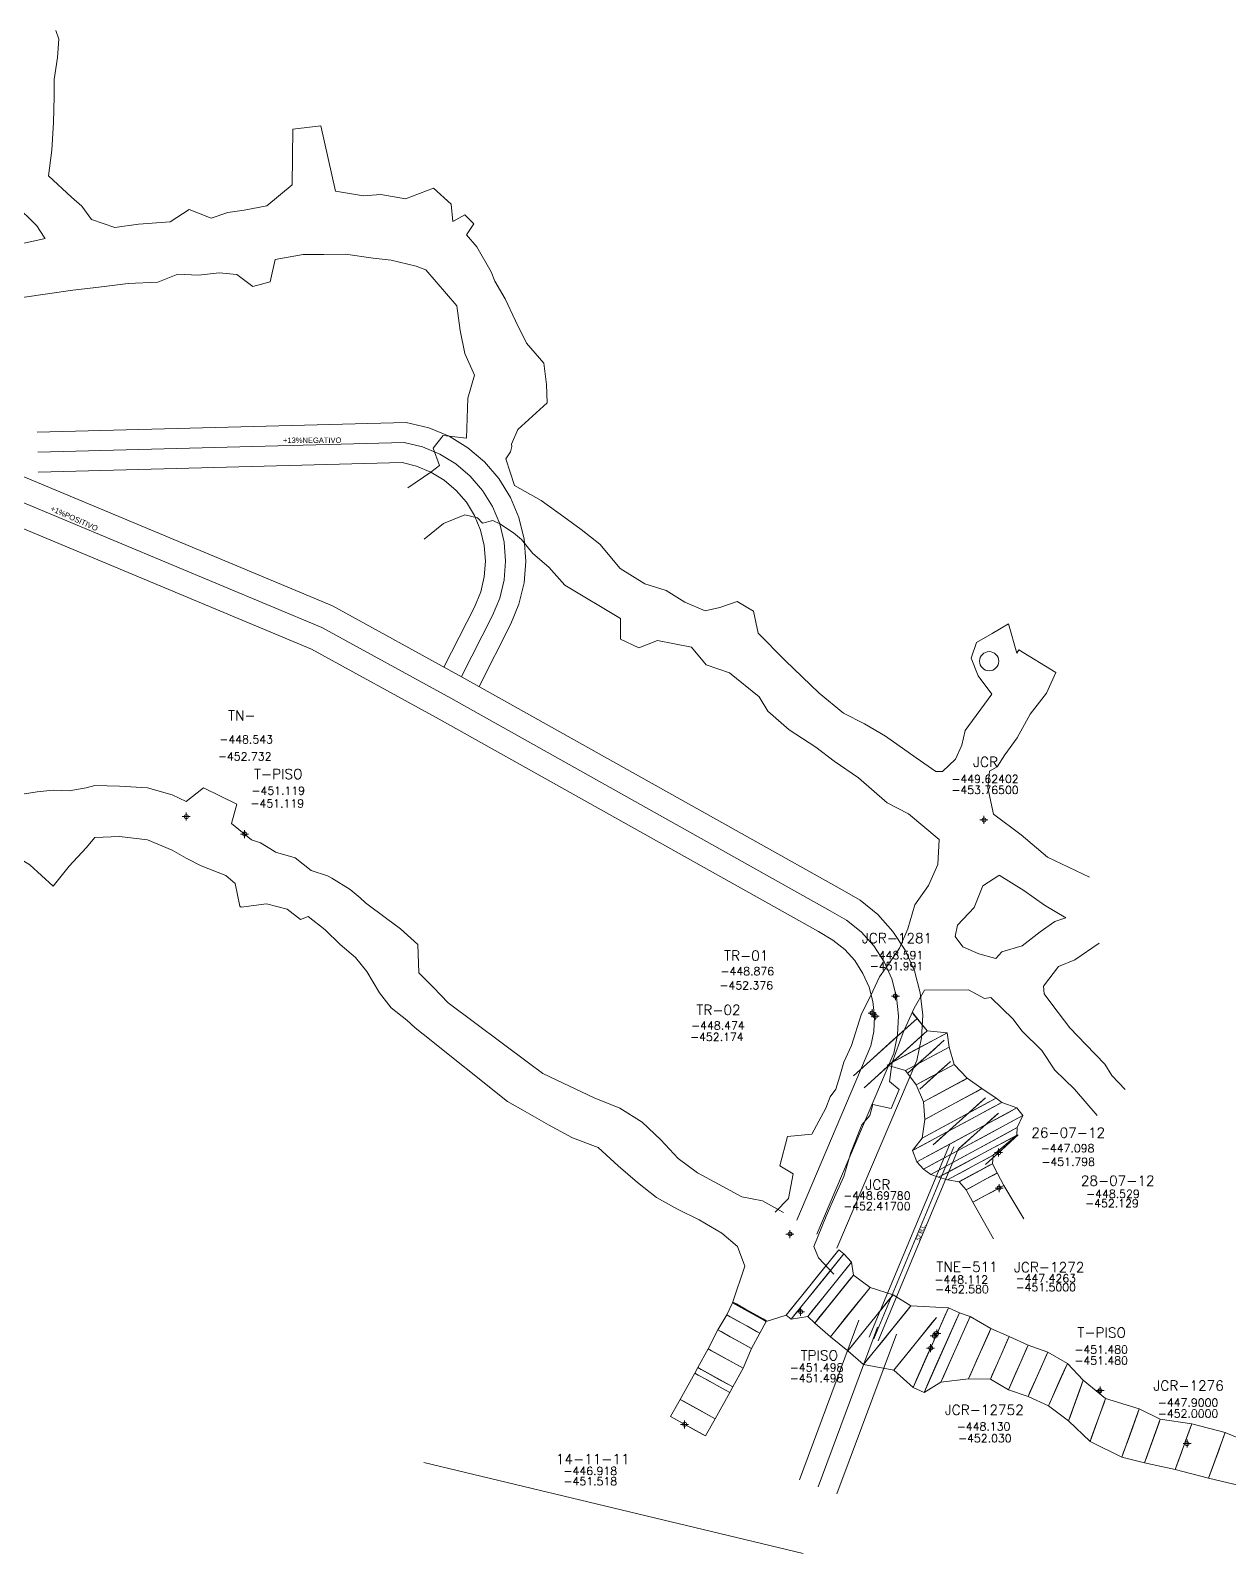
# Model space of a CAD drawing. Extents: x 10548 to 11256, y 0 to 10043.
# Drawn here: x 10817.3 to 10967.1, y 9715.4 to 9905.7 of the extents above; entities that cross this region are included whole.
import ezdxf
from ezdxf.enums import TextEntityAlignment as Align

# ---------------------------------------------------------------- set-up
doc = ezdxf.new("R2010")
doc.units = 0
doc.header["$MEASUREMENT"] = 0
doc.header["$PDMODE"] = 34
doc.header["$PDSIZE"] = 0.5
for name, color, linetype in [('F-510-7642-E-FIC', 154, 'Continuous'), ('F-510-7642-E-SCR', 154, 'Continuous'), ('F-510-7642-E-SEC', 154, 'Continuous'), ('F-510-7648-W-SCR', 92, 'Continuous'), ('F-510-7775-E-FIC', 104, 'Continuous'), ('F-510-7775-E-SCR', 102, 'Continuous'), ('proy2d', 80, 'Continuous')]:
    doc.layers.add(name, color=color, linetype=linetype)
doc.styles.add('ROMAND', font='romand', dxfattribs={"width": 0.7})
doc.styles.add('ROMANS', font='romans.shx', dxfattribs={"width": 1.65})

# ---------------------------------------------------------------- blocks, each defined once
blk = doc.blocks.new('F2')
at = {"lineweight": 0}
blk.add_point((0, 0), dxfattribs=at)
at = {"lineweight": 0, "style": 'ROMAND'}
for tag, height, p in [('NOMBRE', 1.25, (0.2, 6.62)), ('CIELO', 1, (0.14, 4.62)), ('PISO', 1, (0.14, 3.25))]:
    blk.add_attdef(tag, text='', height=height, dxfattribs=at).set_placement(p, align=Align.CENTER)
at = {"lineweight": 0, "style": 'ROMANS', "flags": 1}
for tag, p in [('LOCALIZACION', (-0.07, -4.93)), ('MINA', (-0.07, -3.26)), ('ESTRUCTURA', (-0.07, -6.62)), ('NIVEL', (-0.07, -8.29)), ('OBRA', (-0.07, -10.12)), ('FECHA', (-0.07, -11.79)), ('ATRAS', (-0.07, -13.48)), ('TOPOGRAFO', (2.67, -15.3))]:
    blk.add_attdef(tag, text='', height=1.25, dxfattribs=at).set_placement(p, align=Align.CENTER)

msp = doc.modelspace()

# ---------------------------------------------------------------- linework, layer by layer
at = {"color": 2, "linetype": 'Continuous', "lineweight": 0, "flags": 128}
for points, elevation in [([(10820.49, 9905.72), (10820.89, 9904.63), (10820.7, 9902.35), (10820.3, 9899.57), (10820.3, 9897.48), (10820.2, 9894.21), (10820.01, 9890.74), (10819.58, 9887.56), (10822.44, 9884.87), (10823.76, 9883.75), (10824.97, 9882.11), (10827.85, 9881.09), (10830.81, 9881.53)], -450.43), ([(10812.14, 9878.45), (10810.49, 9881.07), (10809.19, 9883.67), (10810.1, 9885), (10813.07, 9884.85), (10815.33, 9884.06), (10818.12, 9881.3), (10819.05, 9879.87), (10819.18, 9879.71), (10817.87, 9879.42), (10814.77, 9878.78), (10812.14, 9878.45)], -456.76), ([(10833.24, 9874.26), (10829.52, 9874.09), (10825.87, 9873.62), (10822.61, 9873.25), (10819.46, 9872.81), (10816.31, 9872.36), (10812.07, 9871.45), (10809.79, 9871.22), (10807.35, 9870.77), (10804.77, 9870.51), (10801.88, 9867.95), (10801.11, 9866.8), (10800.54, 9865.73), (10800.32, 9864.77), (10800.13, 9863.86), (10799.97, 9861.17), (10799.11, 9859.31)], -449.12)]:
    msp.add_lwpolyline(points, dxfattribs=dict(at, elevation=elevation))
at = {"color": 4, "linetype": 'Continuous', "lineweight": 0, "flags": 128}
for points, elevation in [([(10830.81, 9881.53), (10834.77, 9881.81), (10837.14, 9883.36), (10839.9, 9882.25), (10841.99, 9882.96), (10844.04, 9883.26), (10846.84, 9883.81), (10850.03, 9886.42), (10850.12, 9893.4), (10853.59, 9893.8), (10855.45, 9885.64), (10858.94, 9885.07), (10861.12, 9885.2), (10864.2, 9884.67), (10867.68, 9885.99), (10869.9, 9884.03), (10870.08, 9881.84), (10871.58, 9882.68), (10872.72, 9881.57), (10871.79, 9880.17), (10873.08, 9878.67), (10874.87, 9875.55), (10875.33, 9874.38), (10876.62, 9872.19), (10877.91, 9869.41), (10879.3, 9866.65), (10881.46, 9864.12), (10881.81, 9861.47), (10881.9, 9859.19), (10878.22, 9855.85), (10877.42, 9854.01), (10877.47, 9853.72), (10877.29, 9853.06), (10876.71, 9852.18), (10877.82, 9848.87), (10881.14, 9846.96), (10883.97, 9844.94), (10886.13, 9843.35), (10888.45, 9841.5), (10890.99, 9838.49), (10894.1, 9836.55), (10896.73, 9835.72), (10899.1, 9834.27), (10901.61, 9833.2), (10903.47, 9833.59), (10905.63, 9834.36), (10907.65, 9833.13), (10908.24, 9830.41), (10911.62, 9826.99), (10915.85, 9822.89), (10918.92, 9820.39), (10921.52, 9819.05), (10924.15, 9817.51), (10927.97, 9814.81), (10930.43, 9813.11), (10931.28, 9813.12), (10932.9, 9814.66), (10933.68, 9816.4), (10934.12, 9818.25), (10937.44, 9822.79), (10935.74, 9825.07), (10934.84, 9827.26), (10935.5, 9829.23), (10937.46, 9830.37), (10939.52, 9831.56), (10940.57, 9827.91), (10940.82, 9828.32), (10945.41, 9825.48), (10944.28, 9822.89), (10942.21, 9820.29), (10940.59, 9817.3), (10939.05, 9815.19), (10938.1, 9813.67), (10937.13, 9813.13), (10936.92, 9811.08), (10937.63, 9807.76), (10941.11, 9805.2), (10944.37, 9802.4), (10949.64, 9799.89)], -448.65), ([(10864.48, 9848.56), (10867.34, 9850.53), (10868.43, 9851.36), (10867.65, 9853.5), (10868.89, 9855.09), (10871.81, 9854.75), (10871.96, 9859.78), (10872.79, 9862.63), (10871.61, 9865.33), (10871.01, 9868.23), (10870.6, 9871.3), (10868.02, 9874.29), (10866.72, 9875.79), (10865.5, 9876.27), (10862.39, 9877), (10860.15, 9877.26), (10856.67, 9877.74), (10853.98, 9877.73), (10851.38, 9877.73), (10847.88, 9877.09), (10847.28, 9874.32), (10845.13, 9873.71), (10843.11, 9875.24), (10840.89, 9875.42), (10838.33, 9875.15), (10835.75, 9875.27), (10833.24, 9874.26), (10833.24, 9874.26)], -436.17), ([(10930.84, 9804.6), (10927.02, 9807.82), (10924.35, 9809.18), (10920.79, 9812.3), (10917.73, 9814.4), (10915.44, 9816.13), (10912.13, 9818.31), (10909.43, 9820.64), (10908.35, 9822.44), (10904.68, 9825.45), (10901.75, 9826.45), (10899.91, 9828.63), (10895.65, 9829.48), (10893.34, 9828.56), (10891.06, 9829.63), (10891.06, 9832.21), (10884.1, 9836.4), (10882.1, 9838.64), (10880.07, 9840.37), (10878.67, 9842.09), (10877.69, 9842.93), (10875.95, 9844.05), (10875.11, 9844.48), (10873.79, 9844.16), (10873.18, 9844.81), (10871.6, 9845.2), (10868.92, 9844.09), (10866.52, 9842.13)], -449.12)]:
    msp.add_lwpolyline(points, dxfattribs=dict(at, elevation=elevation))
at = {"color": 1, "linetype": 'Continuous', "lineweight": 0, "flags": 128}
for points, elevation in [([(10782.69, 9861.64), (10802.71, 9852.42), (10853.75, 9831.09), (10869.83, 9822.28), (10917.24, 9795.7), (10919.29, 9794.53), (10921.12, 9793.05), (10922.69, 9791.3), (10923.97, 9789.32), (10924.94, 9787.18), (10925.54, 9784.9), (10925.79, 9782.56), (10925.67, 9780.21), (10925.18, 9777.91), (10915.57, 9755.28)], -462.14), ([(10871.19, 9824.96), (10875.06, 9832.6), (10875.97, 9834.78), (10876.51, 9837.07), (10876.69, 9839.41), (10876.51, 9841.76), (10875.95, 9844.05), (10875.05, 9846.22), (10873.81, 9848.23), (10872.28, 9850.01), (10870.49, 9851.54), (10868.48, 9852.77), (10866.31, 9853.67), (10864.02, 9854.21), (10818.23, 9853.02)], -462.14), ([(10922.68, 9742.19), (10932.7, 9766.2)], -501.18), ([(10915.73, 9723.7), (10923.17, 9743.65)], -501.18)]:
    msp.add_lwpolyline(points, dxfattribs=dict(at, elevation=elevation))
at = {"color": 3, "linetype": 'Continuous', "lineweight": 0, "flags": 128}
for points in [[(10873.37, 9823.74), (10877.33, 9831.55), (10878.36, 9834), (10878.99, 9836.68), (10879.2, 9839.41), (10878.99, 9842.15), (10878.33, 9844.83), (10877.28, 9847.36), (10875.84, 9849.71), (10874.05, 9851.79), (10871.96, 9853.57), (10869.62, 9855), (10867.08, 9856.05), (10864.28, 9856.72), (10818.17, 9855.52)], [(10803.91, 9855.17), (10855.05, 9833.8), (10871.28, 9824.91), (10918.72, 9798.31), (10920.99, 9797.01), (10923.19, 9795.23), (10925.08, 9793.13), (10926.61, 9790.77), (10927.78, 9788.18), (10928.5, 9785.45), (10928.8, 9782.65), (10928.65, 9779.82), (10928.05, 9777), (10918.08, 9753.52)], [(10868.99, 9826.16), (10872.79, 9833.65), (10873.59, 9835.55), (10874.03, 9837.45), (10874.18, 9839.41), (10874.03, 9841.36), (10873.57, 9843.27), (10872.82, 9845.08), (10871.79, 9846.75), (10870.51, 9848.24), (10869.02, 9849.51), (10867.34, 9850.53), (10865.54, 9851.28), (10863.76, 9851.71), (10818.3, 9850.52)], [(10801.5, 9849.68), (10852.45, 9828.38), (10868.38, 9819.66), (10915.76, 9793.09), (10917.59, 9792.04), (10919.05, 9790.86), (10920.3, 9789.47), (10921.33, 9787.88), (10922.1, 9786.17), (10922.58, 9784.36), (10922.78, 9782.48), (10922.69, 9780.6), (10922.31, 9778.81), (10913.06, 9757.04)], [(10922.12, 9742.42), (10932.15, 9766.44)], [(10923.23, 9741.96), (10933.25, 9765.97)], [(10913.39, 9724.57), (10920.83, 9744.52)], [(10918.07, 9722.83), (10925.51, 9742.77)]]:
    msp.add_lwpolyline(points, dxfattribs=at)
at = {"color": 4, "linetype": 'Continuous', "lineweight": 0, "flags": 128}
msp.add_lwpolyline([(10866.48, 9726.74), (10913.88, 9715.37)], dxfattribs=at)
at = {"color": 4, "linetype": 'Continuous', "lineweight": 0}
msp.add_circle((10937.1, 9826.89), 1.2, dxfattribs=at)
at = {"layer": 'F-510-7642-E-SCR', "linetype": 'Continuous', "lineweight": 0, "flags": 128}
for points, elevation in [([(10938.95, 9761.38), (10941.45, 9757.18)], -448.53), ([(10938.95, 9761.38), (10941.45, 9757.18)], -452.13), ([(10935.08, 9759.29), (10937.64, 9754.71)], -448.53), ([(10935.08, 9759.29), (10937.64, 9754.71)], -452.13)]:
    msp.add_lwpolyline(points, dxfattribs=dict(at, elevation=elevation))
at = {"layer": 'F-510-7642-E-SCR', "linetype": 'Continuous', "lineweight": 0}
for points in [[(10931.84, 9780.45, -452.05), (10929.36, 9780.7, -451.85), (10927.51, 9782.99, -452.04)], [(10931.84, 9780.45, -448.45), (10929.36, 9780.7, -448.25), (10927.55, 9782.87, -448.44)], [(10938.95, 9761.38, -448.53), (10938.11, 9762.93, -448.73), (10937.5, 9764.07, -448.03), (10937.6, 9765.15, -447.73), (10940.56, 9767.66, -447.53), (10940.62, 9768.6, -447.63), (10941.29, 9770.1, -447.74), (10940.54, 9771.06, -447.84), (10938.69, 9771.76, -447.84), (10937.96, 9772.28, -447.94), (10936.17, 9773.47, -447.64), (10934.34, 9774.76, -447.74), (10932.72, 9776.5, -448.34), (10932.12, 9778.67, -448.35), (10931.84, 9780.45, -448.45)], [(10938.95, 9761.38, -452.13), (10938.11, 9762.93, -452.13), (10937.5, 9764.07, -452.03), (10937.6, 9765.15, -451.93), (10940.56, 9767.66, -452.03), (10940.62, 9768.6, -452.03), (10941.29, 9770.1, -451.94), (10940.54, 9771.06, -451.94), (10938.69, 9771.76, -451.84), (10937.96, 9772.28, -452.04), (10936.17, 9773.47, -451.94), (10934.34, 9774.76, -452.04), (10932.72, 9776.5, -452.04), (10932.12, 9778.67, -452.05), (10931.84, 9780.45, -452.05)], [(10935.08, 9759.29, -448.53), (10934.24, 9760.84, -448.73), (10933.36, 9761.84, -448.03), (10931.88, 9762.06, -447.73), (10930.79, 9762.39, -447.53), (10929.8, 9762.76, -447.63), (10928.88, 9763.4, -447.74), (10928.05, 9764.31, -447.84), (10927.51, 9765.73, -447.84), (10928.72, 9767.29, -447.94), (10929.05, 9769.63, -447.64), (10928.89, 9771.81, -447.74), (10927.97, 9773.93, -448.34), (10926.66, 9775.73, -448.35), (10924.36, 9776.41, -448.45)], [(10935.08, 9759.29, -452.13), (10934.24, 9760.84, -452.13), (10933.36, 9761.84, -452.03), (10931.88, 9762.06, -451.93), (10930.79, 9762.39, -452.03), (10929.8, 9762.76, -452.03), (10928.88, 9763.4, -451.94), (10928.05, 9764.31, -451.94), (10927.51, 9765.73, -451.84), (10928.72, 9767.29, -452.04), (10929.05, 9769.63, -451.94), (10928.89, 9771.81, -452.04), (10927.97, 9773.93, -452.04), (10926.66, 9775.73, -452.05), (10924.36, 9776.41, -452.05)], [(10932.02, 9746.08, -447.98), (10932.02, 9746.08, -447.98), (10927.31, 9746.32, -448.05), (10925.1, 9747.72, -447.81), (10922.23, 9748.62, -447.98), (10920.15, 9750.18, -447.75), (10919.9, 9751.79, -447.88), (10918.94, 9752.82, -448.01), (10918.32, 9753.32, -448.03)], [(10932.02, 9746.08, -452.08), (10932.02, 9746.08, -452.08), (10927.31, 9746.32, -452.65), (10925.1, 9747.72, -452.31), (10922.23, 9748.62, -452.58), (10920.15, 9750.18, -452.35), (10919.9, 9751.79, -452.58), (10918.94, 9752.82, -452.51), (10918.32, 9753.32, -452.53)], [(10897.3, 9732.48, -446.92), (10898.49, 9734.64, -447.2), (10900.31, 9737.92, -447.77), (10900.69, 9738.62, -447.69), (10901.98, 9740.95, -446.7), (10903.19, 9743.34, -447.11), (10904.33, 9745.19, -447.74), (10905.05, 9746.71, -448.1), (10906.57, 9751.28, -448.11)], [(10897.3, 9732.48, -451.52), (10898.49, 9734.64, -451.8), (10900.31, 9737.92, -452.37), (10900.69, 9738.62, -451.99), (10901.98, 9740.95, -451.4), (10903.19, 9743.34, -451.81), (10904.33, 9745.19, -452.14), (10905.05, 9746.71, -452.4), (10906.57, 9751.28, -452.41)], [(10948.85, 9737.03, -448.17), (10948.85, 9737.03, -448.17), (10948.85, 9737.03, -448.17), (10946.87, 9739.14, -448.3), (10944.44, 9740.55, -448.3), (10941.98, 9741.42, -448.1), (10939.61, 9742.48, -447.9), (10937.33, 9743.5, -447.8), (10934.71, 9744.99, -447.59), (10933.39, 9745.47, -448.03), (10932.02, 9746.08, -447.98)], [(10948.85, 9737.03, -452.37), (10948.85, 9737.03, -452.37), (10948.85, 9737.03, -452.37), (10946.87, 9739.14, -452.6), (10944.44, 9740.55, -452.3), (10941.98, 9741.42, -452.4), (10939.61, 9742.48, -452.3), (10937.33, 9743.5, -452.2), (10934.71, 9744.99, -452.19), (10933.39, 9745.47, -452.13), (10932.02, 9746.08, -452.08)], [(10901.67, 9730.06, -446.92), (10902.87, 9732.22, -447.2), (10904.69, 9735.51, -447.77), (10905.07, 9736.2, -447.69), (10906.36, 9738.53, -446.7), (10907.39, 9741.01, -447.11), (10908.44, 9742.92, -447.74), (10909.25, 9744.39, -448.1), (10911.73, 9745.15, -448.03)], [(10901.67, 9730.06, -451.52), (10902.87, 9732.22, -451.8), (10904.69, 9735.51, -452.37), (10905.07, 9736.2, -451.99), (10906.36, 9738.53, -451.4), (10907.39, 9741.01, -451.81), (10908.44, 9742.92, -452.14), (10909.25, 9744.39, -452.4), (10911.73, 9745.15, -452.53)], [(10927.59, 9736.12, -447.98), (10925.19, 9738.27, -447.37), (10921.41, 9739.01, -448.05), (10919.45, 9740.72, -447.81), (10917.27, 9742.47, -447.98), (10915.31, 9744.18, -447.75), (10914.44, 9745.01, -447.88), (10912.35, 9744.65, -448.01), (10911.73, 9745.15, -448.03)], [(10927.59, 9736.12, -452.08), (10925.19, 9738.27, -452.57), (10921.41, 9739.01, -452.65), (10919.45, 9740.72, -452.31), (10917.27, 9742.47, -452.58), (10915.31, 9744.18, -452.35), (10914.44, 9745.01, -452.58), (10912.35, 9744.65, -452.51), (10911.73, 9745.15, -452.53)], [(10947.02, 9731.95, -448.17), (10947.02, 9731.95, -448.17), (10947.02, 9731.95, -448.17), (10944.51, 9733.84, -448.3), (10941.96, 9734.98, -448.3), (10939.5, 9735.85, -448.1), (10937.25, 9737.18, -447.9), (10934.52, 9737.19, -447.8), (10931.05, 9736.77, -447.59), (10928.96, 9735.51, -448.03), (10927.59, 9736.12, -447.98)], [(10947.02, 9731.95, -452.37), (10947.02, 9731.95, -452.37), (10947.02, 9731.95, -452.37), (10944.51, 9733.84, -452.6), (10941.96, 9734.98, -452.3), (10939.5, 9735.85, -452.4), (10937.25, 9737.18, -452.3), (10934.52, 9737.19, -452.2), (10931.05, 9736.77, -452.19), (10928.96, 9735.51, -452.13), (10927.59, 9736.12, -452.08)], [(10981.45, 9728.65, -447.88), (10974.52, 9728.61, -448.08), (10969.54, 9729.24, -447.98), (10966.59, 9730.51, -448.18), (10962.41, 9731.6, -446.08), (10958.47, 9732.17, -448.38), (10955.85, 9733.44, -448.47), (10951.64, 9734.75, -448.37), (10948.85, 9737.03, -448.17)], [(10981.45, 9728.65, -451.98), (10974.52, 9728.61, -452.58), (10969.54, 9729.24, -452.68), (10966.59, 9730.51, -452.68), (10962.41, 9731.6, -452.58), (10958.47, 9732.17, -452.48), (10955.85, 9733.44, -452.57), (10951.64, 9734.75, -452.47), (10948.85, 9737.03, -452.37)], [(10979.41, 9723.01, -447.88), (10972.41, 9722.77, -448.08), (10967.67, 9724.06, -447.98), (10964.52, 9724.78, -448.18), (10960.34, 9725.86, -446.08), (10956.5, 9726.72, -448.38), (10953.67, 9727.42, -448.47), (10949.71, 9729.39, -448.37), (10947.02, 9731.95, -448.17)], [(10979.41, 9723.01, -451.98), (10972.41, 9722.77, -452.58), (10967.67, 9724.06, -452.68), (10964.52, 9724.78, -452.68), (10960.34, 9725.86, -452.58), (10956.5, 9726.72, -452.48), (10953.67, 9727.42, -452.57), (10949.71, 9729.39, -452.47), (10947.02, 9731.95, -452.37)]]:
    msp.add_polyline3d(points, dxfattribs=at)
at = {"layer": 'F-510-7642-E-SEC', "linetype": 'Continuous', "lineweight": 0}
for points in [[(10928.09, 9782.25, -452.04), (10920.16, 9775.07, -452.04), (10920.16, 9775.07, -449.95), (10920.95, 9775.79, -448.89), (10923.13, 9777.76, -448.44), (10925.12, 9779.56, -448.44), (10927.3, 9781.53, -448.89), (10928.09, 9782.25, -449.95), (10928.09, 9782.25, -452.04)], [(10929.36, 9780.7, -451.85), (10921.5, 9773.59, -451.85), (10921.5, 9773.59, -449.76), (10922.28, 9774.3, -448.71), (10924.44, 9776.26, -448.25), (10926.41, 9778.03, -448.25), (10928.57, 9779.99, -448.71), (10929.36, 9780.7, -449.76), (10929.36, 9780.7, -451.85)], [(10931.84, 9780.45, -452.05), (10924.36, 9776.41, -452.05), (10924.36, 9776.41, -449.96), (10925.11, 9776.82, -448.9), (10927.16, 9777.93, -448.45), (10929.03, 9778.94, -448.45), (10931.09, 9780.05, -448.9), (10931.84, 9780.45, -449.96), (10931.84, 9780.45, -452.05)], [(10932.12, 9778.67, -452.05), (10926.66, 9775.73, -452.05), (10926.66, 9775.73, -449.9), (10927.21, 9776.02, -448.81), (10928.71, 9776.83, -448.35), (10930.07, 9777.57, -448.35), (10931.57, 9778.38, -448.81), (10932.12, 9778.67, -449.9), (10932.12, 9778.67, -452.05)], [(10931.49, 9779.53, -451.95), (10926.97, 9775.44, -451.95), (10926.97, 9775.44, -449.81), (10927.42, 9775.85, -448.72), (10928.66, 9776.98, -448.25), (10929.8, 9778, -448.25), (10931.04, 9779.12, -448.72), (10931.49, 9779.53, -449.81), (10931.49, 9779.53, -451.95)], [(10932.72, 9776.5, -452.04), (10927.97, 9773.93, -452.04), (10927.97, 9773.93, -449.9), (10928.45, 9774.19, -448.81), (10929.75, 9774.89, -448.34), (10930.94, 9775.54, -448.34), (10932.25, 9776.24, -448.81), (10932.72, 9776.5, -449.9), (10932.72, 9776.5, -452.04)], [(10932.28, 9776.87, -451.94), (10928.42, 9773.39, -451.94), (10928.42, 9773.39, -449.8), (10928.81, 9773.74, -448.71), (10929.87, 9774.7, -448.24), (10930.83, 9775.57, -448.24), (10931.89, 9776.53, -448.71), (10932.28, 9776.87, -449.8), (10932.28, 9776.87, -451.94)], [(10934.34, 9774.76, -452.04), (10928.89, 9771.81, -452.04), (10928.89, 9771.81, -449.55), (10929.43, 9772.11, -448.28), (10930.93, 9772.92, -447.74), (10932.3, 9773.65, -447.74), (10933.8, 9774.46, -448.28), (10934.34, 9774.76, -449.55), (10934.34, 9774.76, -452.04)], [(10936.17, 9773.47, -451.94), (10929.05, 9769.63, -451.94), (10929.05, 9769.63, -449.45), (10929.76, 9770.01, -448.18), (10931.72, 9771.07, -447.64), (10933.5, 9772.03, -447.64), (10935.46, 9773.09, -448.18), (10936.17, 9773.47, -449.45), (10936.17, 9773.47, -451.94)], [(10938.69, 9771.76, -451.84), (10927.51, 9765.73, -451.84), (10927.51, 9765.73, -449.52), (10928.63, 9766.33, -448.34), (10931.7, 9767.99, -447.84), (10934.5, 9769.5, -447.84), (10937.57, 9771.16, -448.34), (10938.69, 9771.76, -449.52), (10938.69, 9771.76, -451.84)], [(10940.54, 9771.06, -451.94), (10928.05, 9764.31, -451.94), (10928.05, 9764.31, -449.56), (10929.3, 9764.99, -448.35), (10932.73, 9766.84, -447.84), (10935.86, 9768.53, -447.84), (10939.3, 9770.38, -448.35), (10940.54, 9771.06, -449.56), (10940.54, 9771.06, -451.94)], [(10937.96, 9772.28, -452.04), (10928.72, 9767.29, -452.04), (10928.72, 9767.29, -449.66), (10929.64, 9767.79, -448.46), (10932.18, 9769.16, -447.94), (10934.49, 9770.41, -447.94), (10937.03, 9771.78, -448.46), (10937.96, 9772.28, -449.66), (10937.96, 9772.28, -452.04)], [(10936.65, 9772.34, -452.07), (10930.12, 9766.44, -452.07), (10930.12, 9766.44, -449.63), (10930.77, 9767.03, -448.4), (10932.57, 9768.65, -447.87), (10934.2, 9770.13, -447.87), (10935.99, 9771.75, -448.4), (10936.65, 9772.34, -449.63), (10936.65, 9772.34, -452.07)], [(10941.29, 9770.1, -451.94), (10928.88, 9763.4, -451.94), (10928.88, 9763.4, -449.5), (10930.12, 9764.07, -448.26), (10933.54, 9765.91, -447.74), (10936.64, 9767.59, -447.74), (10940.05, 9769.43, -448.26), (10941.29, 9770.1, -449.5), (10941.29, 9770.1, -451.94)], [(10938.25, 9770.42, -451.96), (10933.28, 9765.93, -451.96), (10933.28, 9765.93, -449.47), (10933.78, 9766.38, -448.2), (10935.14, 9767.61, -447.66), (10936.38, 9768.74, -447.66), (10937.75, 9769.97, -448.2), (10938.25, 9770.42, -449.47), (10938.25, 9770.42, -451.96)], [(10940.62, 9768.6, -452.03), (10929.8, 9762.76, -452.03), (10929.8, 9762.76, -449.48), (10930.88, 9763.34, -448.19), (10933.86, 9764.95, -447.63), (10936.56, 9766.41, -447.63), (10939.54, 9768.02, -448.19), (10940.62, 9768.6, -449.48), (10940.62, 9768.6, -452.03)], [(10940.56, 9767.66, -452.03), (10930.79, 9762.39, -452.03), (10930.79, 9762.39, -449.42), (10931.77, 9762.91, -448.1), (10934.46, 9764.36, -447.53), (10936.9, 9765.68, -447.53), (10939.58, 9767.13, -448.1), (10940.56, 9767.66, -449.42), (10940.56, 9767.66, -452.03)], [(10940.73, 9767.68, -451.8), (10936.65, 9763.99, -451.8), (10936.65, 9763.99, -449.07), (10937.06, 9764.36, -447.69), (10938.18, 9765.37, -447.1), (10939.2, 9766.3, -447.1), (10940.32, 9767.31, -447.69), (10940.73, 9767.68, -449.07), (10940.73, 9767.68, -451.8)], [(10937.6, 9765.15, -451.93), (10931.88, 9762.06, -451.93), (10931.88, 9762.06, -449.5), (10932.45, 9762.37, -448.26), (10934.02, 9763.22, -447.73), (10935.45, 9763.99, -447.73), (10937.03, 9764.84, -448.26), (10937.6, 9765.15, -449.5), (10937.6, 9765.15, -451.93)], [(10937.5, 9764.07, -452.03), (10933.36, 9761.84, -452.03), (10933.36, 9761.84, -449.71), (10933.77, 9762.06, -448.54), (10934.91, 9762.68, -448.03), (10935.95, 9763.24, -448.03), (10937.08, 9763.85, -448.54), (10937.5, 9764.07, -449.71), (10937.5, 9764.07, -452.03)], [(10938.11, 9762.93, -452.13), (10934.24, 9760.84, -452.13), (10934.24, 9760.84, -450.16), (10934.63, 9761.05, -449.16), (10935.69, 9761.62, -448.73), (10936.66, 9762.15, -448.73), (10937.73, 9762.72, -449.16), (10938.11, 9762.93, -450.16), (10938.11, 9762.93, -452.13)], [(10938.95, 9761.38, -452.13), (10935.08, 9759.29, -452.13), (10935.08, 9759.29, -450.04), (10935.47, 9759.49, -448.98), (10936.53, 9760.07, -448.53), (10937.5, 9760.59, -448.53), (10938.57, 9761.17, -448.98), (10938.95, 9761.38, -450.04), (10938.95, 9761.38, -452.13)], [(10918.32, 9753.32, -452.53), (10911.73, 9745.15, -452.53), (10911.73, 9745.15, -449.92), (10912.38, 9745.96, -448.6), (10914.2, 9748.21, -448.03), (10915.84, 9750.26, -448.03), (10917.66, 9752.5, -448.6), (10918.32, 9753.32, -449.92), (10918.32, 9753.32, -452.53)], [(10918.94, 9752.82, -452.51), (10912.35, 9744.65, -452.51), (10912.35, 9744.65, -449.9), (10913.01, 9745.46, -448.58), (10914.82, 9747.71, -448.01), (10916.47, 9749.75, -448.01), (10918.28, 9752, -448.58), (10918.94, 9752.82, -449.9), (10918.94, 9752.82, -452.51)], [(10919.9, 9751.79, -452.58), (10914.44, 9745.01, -452.58), (10914.44, 9745.01, -449.85), (10914.99, 9745.69, -448.47), (10916.49, 9747.55, -447.88), (10917.85, 9749.25, -447.88), (10919.36, 9751.11, -448.47), (10919.9, 9751.79, -449.85), (10919.9, 9751.79, -452.58)], [(10920.15, 9750.18, -452.35), (10915.31, 9744.18, -452.35), (10915.31, 9744.18, -449.68), (10915.8, 9744.78, -448.33), (10917.13, 9746.43, -447.75), (10918.33, 9747.93, -447.75), (10919.66, 9749.58, -448.33), (10920.15, 9750.18, -449.68), (10920.15, 9750.18, -452.35)], [(10922.23, 9748.62, -452.58), (10917.27, 9742.47, -452.58), (10917.27, 9742.47, -449.91), (10917.77, 9743.09, -448.56), (10919.13, 9744.78, -447.98), (10920.37, 9746.32, -447.98), (10921.74, 9748.01, -448.56), (10922.23, 9748.62, -449.91), (10922.23, 9748.62, -452.58)], [(10909.25, 9744.39, -452.4), (10905.05, 9746.71, -452.4), (10905.05, 9746.71, -449.9), (10905.47, 9746.48, -448.64), (10906.63, 9745.84, -448.1), (10907.68, 9745.26, -448.1), (10908.83, 9744.62, -448.64), (10909.25, 9744.39, -449.9), (10909.25, 9744.39, -452.4)], [(10909.3, 9744.47, -452.41), (10905.1, 9746.8, -452.41), (10905.1, 9746.8, -449.92), (10905.52, 9746.56, -448.65), (10906.68, 9745.93, -448.11), (10907.73, 9745.34, -448.11), (10908.88, 9744.71, -448.65), (10909.3, 9744.47, -449.92), (10909.3, 9744.47, -452.41)], [(10925.1, 9747.72, -452.31), (10919.45, 9740.72, -452.31), (10919.45, 9740.72, -449.7), (10920.02, 9741.42, -448.38), (10921.57, 9743.34, -447.81), (10922.98, 9745.09, -447.81), (10924.54, 9747.02, -448.38), (10925.1, 9747.72, -449.7), (10925.1, 9747.72, -452.31)], [(10927.31, 9746.32, -452.65), (10921.41, 9739.01, -452.65), (10921.41, 9739.01, -449.98), (10922, 9739.74, -448.63), (10923.63, 9741.75, -448.05), (10925.1, 9743.58, -448.05), (10926.72, 9745.59, -448.63), (10927.31, 9746.32, -449.98), (10927.31, 9746.32, -452.65)], [(10932.02, 9746.08, -452.08), (10927.59, 9736.12, -452.08), (10927.59, 9736.12, -449.7), (10928.03, 9737.11, -448.49), (10929.25, 9739.85, -447.98), (10930.36, 9742.34, -447.98), (10931.58, 9745.08, -448.49), (10932.02, 9746.08, -449.7), (10932.02, 9746.08, -452.08)], [(10908.44, 9742.92, -452.14), (10904.33, 9745.19, -452.14), (10904.33, 9745.19, -449.59), (10904.74, 9744.96, -448.3), (10905.87, 9744.34, -447.74), (10906.9, 9743.77, -447.74), (10908.03, 9743.14, -448.3), (10908.44, 9742.92, -449.59), (10908.44, 9742.92, -452.14)], [(10930.52, 9744.89, -452.57), (10925.19, 9738.27, -452.57), (10925.19, 9738.27, -449.55), (10925.72, 9738.94, -448.02), (10927.19, 9740.76, -447.37), (10928.52, 9742.41, -447.37), (10929.99, 9744.23, -448.02), (10930.52, 9744.89, -449.55), (10930.52, 9744.89, -452.57)], [(10933.39, 9745.47, -452.13), (10928.96, 9735.51, -452.13), (10928.96, 9735.51, -449.75), (10929.4, 9736.5, -448.55), (10930.62, 9739.24, -448.03), (10931.73, 9741.73, -448.03), (10932.95, 9744.47, -448.55), (10933.39, 9745.47, -449.75), (10933.39, 9745.47, -452.13)], [(10934.71, 9744.99, -452.19), (10931.05, 9736.77, -452.19), (10931.05, 9736.77, -449.52), (10931.42, 9737.59, -448.17), (10932.42, 9739.85, -447.59), (10933.34, 9741.91, -447.59), (10934.34, 9744.17, -448.17), (10934.71, 9744.99, -449.52), (10934.71, 9744.99, -452.19)], [(10907.39, 9741.01, -451.81), (10903.19, 9743.34, -451.81), (10903.19, 9743.34, -449.08), (10903.61, 9743.1, -447.7), (10904.76, 9742.47, -447.11), (10905.81, 9741.88, -447.11), (10906.97, 9741.25, -447.7), (10907.39, 9741.01, -449.08), (10907.39, 9741.01, -451.81)], [(10937.33, 9743.5, -452.2), (10934.52, 9737.19, -452.2), (10934.52, 9737.19, -449.65), (10934.8, 9737.82, -448.36), (10935.57, 9739.56, -447.8), (10936.27, 9741.13, -447.8), (10937.05, 9742.87, -448.36), (10937.33, 9743.5, -449.65), (10937.33, 9743.5, -452.2)], [(10939.61, 9742.48, -452.3), (10937.25, 9737.18, -452.3), (10937.25, 9737.18, -449.75), (10937.49, 9737.71, -448.45), (10938.13, 9739.17, -447.9), (10938.72, 9740.49, -447.9), (10939.37, 9741.95, -448.45), (10939.61, 9742.48, -449.75), (10939.61, 9742.48, -452.3)], [(10906.36, 9738.53, -451.4), (10901.98, 9740.95, -451.4), (10901.98, 9740.95, -448.67), (10902.42, 9740.71, -447.29), (10903.63, 9740.05, -446.7), (10904.72, 9739.44, -446.7), (10905.92, 9738.77, -447.29), (10906.36, 9738.53, -448.67), (10906.36, 9738.53, -451.4)], [(10941.98, 9741.42, -452.4), (10939.5, 9735.85, -452.4), (10939.5, 9735.85, -449.9), (10939.75, 9736.41, -448.64), (10940.43, 9737.94, -448.1), (10941.05, 9739.33, -448.1), (10941.73, 9740.87, -448.64), (10941.98, 9741.42, -449.9), (10941.98, 9741.42, -452.4)], [(10944.44, 9740.55, -452.3), (10941.96, 9734.98, -452.3), (10941.96, 9734.98, -449.98), (10942.2, 9735.53, -448.8), (10942.89, 9737.07, -448.3), (10943.51, 9738.46, -448.3), (10944.19, 9739.99, -448.8), (10944.44, 9740.55, -449.98), (10944.44, 9740.55, -452.3)], [(10905.07, 9736.2, -451.99), (10900.69, 9738.62, -451.99), (10900.69, 9738.62, -449.5), (10901.13, 9738.38, -448.23), (10902.33, 9737.71, -447.69), (10903.43, 9737.1, -447.69), (10904.63, 9736.44, -448.23), (10905.07, 9736.2, -449.5), (10905.07, 9736.2, -451.99)], [(10946.87, 9739.14, -452.6), (10944.51, 9733.84, -452.6), (10944.51, 9733.84, -450.11), (10944.75, 9734.37, -448.85), (10945.4, 9735.83, -448.3), (10945.99, 9737.15, -448.3), (10946.64, 9738.61, -448.85), (10946.87, 9739.14, -450.11), (10946.87, 9739.14, -452.6)], [(10904.69, 9735.51, -452.37), (10900.31, 9737.92, -452.37), (10900.31, 9737.92, -449.7), (10900.75, 9737.68, -448.35), (10901.95, 9737.02, -447.77), (10903.04, 9736.41, -447.77), (10904.25, 9735.75, -448.35), (10904.69, 9735.51, -449.7), (10904.69, 9735.51, -452.37)], [(10948.85, 9737.03, -452.37), (10947.02, 9731.95, -452.37), (10947.02, 9731.95, -449.94), (10947.2, 9732.46, -448.7), (10947.71, 9733.86, -448.17), (10948.16, 9735.13, -448.17), (10948.67, 9736.52, -448.7), (10948.85, 9737.03, -449.94), (10948.85, 9737.03, -452.37)], [(10902.87, 9732.22, -451.8), (10898.49, 9734.64, -451.8), (10898.49, 9734.64, -449.13), (10898.93, 9734.4, -447.78), (10900.13, 9733.73, -447.2), (10901.23, 9733.13, -447.2), (10902.43, 9732.46, -447.78), (10902.87, 9732.22, -449.13), (10902.87, 9732.22, -451.8)], [(10951.64, 9734.75, -452.47), (10949.71, 9729.39, -452.47), (10949.71, 9729.39, -450.1), (10949.9, 9729.92, -448.89), (10950.43, 9731.4, -448.37), (10950.92, 9732.74, -448.37), (10951.45, 9734.21, -448.89), (10951.64, 9734.75, -450.1), (10951.64, 9734.75, -452.47)], [(10955.85, 9733.44, -452.57), (10953.67, 9727.42, -452.57), (10953.67, 9727.42, -450.2), (10953.89, 9728.02, -448.99), (10954.49, 9729.68, -448.47), (10955.03, 9731.18, -448.47), (10955.63, 9732.84, -448.99), (10955.85, 9733.44, -450.2), (10955.85, 9733.44, -452.57)], [(10901.67, 9730.06, -451.52), (10897.3, 9732.48, -451.52), (10897.3, 9732.48, -448.85), (10897.73, 9732.23, -447.5), (10898.94, 9731.57, -446.92), (10900.03, 9730.96, -446.92), (10901.23, 9730.3, -447.5), (10901.67, 9730.06, -448.85), (10901.67, 9730.06, -451.52)], [(10958.47, 9732.17, -452.48), (10956.5, 9726.72, -452.48), (10956.5, 9726.72, -450.1), (10956.7, 9727.26, -448.89), (10957.24, 9728.76, -448.38), (10957.74, 9730.13, -448.38), (10958.28, 9731.63, -448.89), (10958.47, 9732.17, -450.1), (10958.47, 9732.17, -452.48)], [(10962.41, 9731.6, -452.58), (10960.34, 9725.86, -452.58), (10960.34, 9725.86, -448.81), (10960.55, 9726.43, -446.9), (10961.12, 9728.01, -446.08), (10961.64, 9729.45, -446.08), (10962.21, 9731.02, -446.9), (10962.41, 9731.6, -448.81), (10962.41, 9731.6, -452.58)], [(10966.59, 9730.51, -452.68), (10964.52, 9724.78, -452.68), (10964.52, 9724.78, -450.07), (10964.73, 9725.35, -448.74), (10965.3, 9726.93, -448.18), (10965.82, 9728.36, -448.18), (10966.39, 9729.94, -448.74), (10966.59, 9730.51, -450.07), (10966.59, 9730.51, -452.68)]]:
    msp.add_polyline3d(points, dxfattribs=at)
at = {"layer": 'F-510-7648-W-SCR', "linetype": 'Continuous', "lineweight": 0}
for points in [[(10879.56, 9776.69, -446.62), (10881.35, 9775.37, -446.62), (10884.69, 9773.77, -446.43), (10887.77, 9772.31, -446.33), (10890.95, 9771.03, -447.24), (10893.74, 9769.27, -447.24), (10896.08, 9767.08, -447.15), (10898.23, 9764.76, -447.55), (10900.67, 9762.97, -448.06), (10903.3, 9761.53, -448.56), (10906.2, 9759.95, -448.56), (10908.78, 9759.45, -448.57), (10911.41, 9758.01, -448.57)], [(10879.56, 9776.69, -451.92), (10881.35, 9775.37, -451.92), (10884.69, 9773.77, -452.03), (10887.77, 9772.31, -452.03), (10890.95, 9771.03, -452.04), (10893.74, 9769.27, -452.04), (10896.08, 9767.08, -452.25), (10898.23, 9764.76, -452.25), (10900.67, 9762.97, -452.26), (10903.3, 9761.53, -452.26), (10906.2, 9759.95, -452.26), (10908.78, 9759.45, -452.27), (10911.41, 9758.01, -452.27)], [(10876.92, 9771.86, -446.62), (10878.85, 9770.8, -446.62), (10882.05, 9768.94, -446.43), (10885.03, 9767.31, -446.33), (10888.26, 9766.12, -447.24), (10890.77, 9763.83, -447.24), (10893.15, 9761.73, -447.15), (10895.54, 9759.85, -447.55), (10898.18, 9758.41, -448.06), (10900.86, 9757.06, -448.56), (10903.7, 9755.39, -448.56), (10905.66, 9753.75, -448.57), (10906.57, 9751.28, -448.11)], [(10876.92, 9771.86, -451.92), (10878.85, 9770.8, -451.92), (10882.05, 9768.94, -452.03), (10885.03, 9767.31, -452.03), (10888.26, 9766.12, -452.04), (10890.77, 9763.83, -452.04), (10893.15, 9761.73, -452.25), (10895.54, 9759.85, -452.25), (10898.18, 9758.41, -452.26), (10900.86, 9757.06, -452.26), (10903.7, 9755.39, -452.26), (10905.66, 9753.75, -452.27), (10906.57, 9751.28, -452.41)]]:
    msp.add_polyline3d(points, dxfattribs=at)
at = {"layer": 'F-510-7775-E-SCR', "color": 3, "linetype": 'Continuous', "lineweight": 0}
for points in [[(10818.18, 9810.58, -447.44), (10818.18, 9810.58, -447.44), (10814.24, 9809.95, -448.33), (10810.74, 9813.7, -447.55)], [(10818.18, 9810.58, -452.44), (10818.18, 9810.58, -452.44), (10814.24, 9809.95, -452.63), (10810.74, 9813.7, -452.35)], [(10836.8, 9809.37, -448.54), (10836.79, 9809.37, -448.54), (10835.05, 9810.17, -447.64), (10831.96, 9811.07, -447.86), (10828.47, 9811.27, -448.35), (10825.37, 9811.37, -448.77), (10824.27, 9811.07, -448.7), (10822.18, 9810.67, -448.18), (10820.18, 9810.78, -447.96), (10818.18, 9810.58, -447.44)], [(10836.8, 9809.37, -452.74), (10836.79, 9809.37, -452.74), (10835.05, 9810.17, -452.74), (10831.96, 9811.07, -452.56), (10828.47, 9811.27, -452.75), (10825.37, 9811.37, -452.67), (10824.27, 9811.07, -452.7), (10822.18, 9810.67, -452.68), (10820.18, 9810.78, -452.56), (10818.18, 9810.58, -452.44)], [(10846.07, 9804.2, -452.67), (10844.93, 9804.58, -453.15), (10842.45, 9806.61, -452.85), (10843.11, 9809.01, -452.81), (10838.95, 9811.06, -452.83), (10836.79, 9809.37, -452.74)], [(10846.07, 9804.2, -448.07), (10844.93, 9804.58, -448.05), (10842.45, 9806.61, -447.65), (10843.11, 9809.01, -447.81), (10838.95, 9811.06, -447.83), (10836.8, 9809.37, -448.54)], [(10820.17, 9798.78, -447.96), (10817.26, 9801.43, -448.29), (10817.26, 9801.43, -448.29), (10810.76, 9805.44, -448.33), (10810.76, 9805.44, -448.33), (10810.76, 9805.44, -448.33)], [(10820.17, 9798.78, -452.56), (10817.26, 9801.43, -453.19), (10817.26, 9801.43, -453.19), (10810.76, 9805.44, -452.63), (10810.76, 9805.44, -452.63)], [(10836.8, 9802.27, -448.54), (10836.79, 9802.27, -448.54), (10835.05, 9803.27, -447.64), (10831.96, 9804.57, -447.86), (10828.46, 9804.97, -448.35), (10825.37, 9804.87, -448.77), (10824.27, 9803.57, -448.7), (10822.17, 9801.27, -448.18), (10820.17, 9798.78, -447.96)], [(10836.8, 9802.27, -452.74), (10836.79, 9802.27, -452.74), (10835.05, 9803.27, -452.74), (10831.96, 9804.57, -452.56), (10828.46, 9804.97, -452.75), (10825.37, 9804.87, -452.67), (10824.27, 9803.57, -452.7), (10822.17, 9801.27, -452.68), (10820.17, 9798.78, -452.56)], [(10859.17, 9796.68, -447.24), (10858.51, 9797.32, -447.23), (10857.25, 9798.34, -447.81), (10854.96, 9799.76, -447.48), (10854.45, 9800.07, -447.67), (10852.4, 9800.75, -447.85), (10850.41, 9802.33, -447.92), (10847.94, 9803.04, -447.99), (10847.77, 9803.15, -447.99), (10846.07, 9804.2, -448.07)], [(10859.17, 9796.68, -452.14), (10858.51, 9797.32, -452.33), (10857.25, 9798.34, -452.21), (10854.96, 9799.76, -452.38), (10854.45, 9800.07, -452.37), (10852.4, 9800.75, -452.45), (10850.41, 9802.33, -452.72), (10847.94, 9803.04, -452.69), (10847.77, 9803.15, -452.69), (10846.07, 9804.2, -452.67)], [(10842.91, 9799.1, -448.07), (10841.72, 9800.12, -448.05), (10838.66, 9801.33, -447.65), (10836.79, 9802.27, -448.54)], [(10842.91, 9799.1, -452.67), (10841.72, 9800.12, -453.15), (10838.66, 9801.33, -452.85), (10836.8, 9802.27, -452.74)], [(10856.04, 9791.5, -448.39), (10856.04, 9791.5, -448.39), (10854.15, 9793.32, -447.81), (10852.01, 9794.99, -447.48), (10851.08, 9794.63, -447.67), (10849.4, 9795.91, -447.85), (10846.83, 9796.55, -447.92), (10843.67, 9796.16, -447.99), (10843.5, 9796.26, -447.99), (10842.91, 9799.1, -448.07)], [(10856.04, 9791.5, -452.19), (10856.04, 9791.5, -452.19), (10854.15, 9793.32, -452.21), (10852.01, 9794.99, -452.38), (10851.08, 9794.63, -452.37), (10849.4, 9795.91, -452.45), (10846.83, 9796.55, -452.72), (10843.67, 9796.16, -452.69), (10843.5, 9796.26, -452.69), (10842.91, 9799.1, -452.67)], [(10879.56, 9776.69, -446.62), (10869.5, 9784.18, -447.53), (10868.61, 9785.14, -447.52), (10867.63, 9786.17, -447.42), (10865.86, 9787.95, -447.82), (10865.73, 9791.5, -447.91), (10863.57, 9793.45, -447.9), (10861.79, 9794.74, -448.3), (10859.17, 9796.68, -447.24)], [(10879.56, 9776.69, -451.92), (10869.5, 9784.18, -452.03), (10868.61, 9785.14, -452.02), (10867.63, 9786.17, -452.12), (10865.86, 9787.95, -452.22), (10865.73, 9791.5, -452.31), (10863.57, 9793.45, -452.4), (10861.79, 9794.74, -452.2), (10859.17, 9796.68, -452.14)], [(10876.92, 9771.86, -446.62), (10866.4, 9780.26, -447.53), (10865.38, 9781.06, -447.52), (10864.35, 9782.01, -447.42), (10862.39, 9783.56, -447.82), (10860.95, 9785.45, -447.91), (10859.36, 9788.12, -447.9), (10857.94, 9789.87, -448.3), (10856.04, 9791.5, -448.39)], [(10876.92, 9771.86, -451.92), (10866.4, 9780.26, -452.03), (10865.38, 9781.06, -452.02), (10864.35, 9782.01, -452.12), (10862.39, 9783.56, -452.22), (10860.95, 9785.45, -452.31), (10859.36, 9788.12, -452.4), (10857.94, 9789.87, -452.2), (10856.04, 9791.5, -452.19)]]:
    msp.add_polyline3d(points, dxfattribs=at)
at = {"layer": 'proy2d', "linetype": 'Continuous', "lineweight": 0, "flags": 128}
for points, elevation in [([(10930.84, 9804.6), (10930.69, 9801.5), (10929.53, 9798.84), (10927.83, 9796.44), (10926.94, 9793.43), (10925.91, 9791.04), (10924.82, 9789.45), (10923.42, 9787.46), (10922.57, 9785.67), (10921.1, 9782.71), (10919.92, 9778.87), (10918.94, 9776.78), (10918.43, 9775.05), (10917.95, 9773.4), (10917.23, 9772.45), (10916.69, 9771.05), (10914.93, 9767.79), (10911.92, 9767.47), (10910.95, 9763.84), (10912.6, 9762.81), (10912.05, 9759.76), (10910.37, 9758.05)], -449.12), ([(10938.31, 9800.11), (10936.29, 9798.82), (10935.21, 9796.12), (10933.15, 9793.89), (10932.87, 9792.5), (10933.83, 9791.19), (10935.8, 9790.32), (10937.93, 9789.72), (10938.7, 9790.56), (10941.24, 9791.32), (10943.49, 9793.06), (10945.3, 9794.35), (10946.7, 9794.8), (10944.03, 9796.39), (10941.43, 9798.24), (10938.33, 9800.13)], -449.11), ([(10950.86, 9791.67), (10947.8, 9789.56), (10945.76, 9788.72), (10943.88, 9786.27), (10943.98, 9785.31), (10945.04, 9783.85), (10947.18, 9781.08), (10949.17, 9778.97), (10951.55, 9776.53), (10952.43, 9775.12), (10954.1, 9773.36)], -453.62), ([(10950.61, 9770.12), (10947.76, 9773.42), (10945.3, 9775.8), (10943.69, 9778.23), (10941.17, 9780.69), (10940.11, 9782.14), (10937.32, 9784.87), (10936.52, 9784.72), (10934.52, 9785.8), (10929.04, 9785.78), (10927.73, 9783.51), (10926.36, 9780.5), (10924.99, 9776.74), (10924.66, 9774.38), (10925.86, 9773.37), (10924.86, 9770.99), (10922.56, 9771.47), (10922.21, 9770.12), (10921.21, 9768.93), (10919.82, 9765.49), (10918.96, 9762.48), (10917.94, 9760.3), (10916.75, 9757.55), (10915.19, 9753.75), (10915.78, 9752.34), (10917.69, 9750.3)], -449.1)]:
    msp.add_lwpolyline(points, dxfattribs=dict(at, elevation=elevation))

# ---------------------------------------------------------------- block references
at = {"color": 4, "linetype": 'Continuous', "lineweight": 0}
ref = msp.add_blockref('F2', (10930.55, 9742.89, -447.43), dxfattribs=at)
ref.add_attrib('NOMBRE', 'JCR-1272', dxfattribs={"lineweight": 0, "height": 1.25, "style": 'ROMAND'}).set_placement((10944.6, 9750.53, -447.43), align=Align.CENTER)
ref.add_attrib('CIELO', '-447.4263', dxfattribs={"lineweight": 0, "height": 1, "style": 'ROMAND'}).set_placement((10944.18, 9749.27, -447.43), align=Align.CENTER)
ref.add_attrib('PISO', '-451.5000', dxfattribs={"lineweight": 0, "height": 1, "style": 'ROMAND'}).set_placement((10944.18, 9748.14, -447.43), align=Align.CENTER)
msp.add_blockref('F2', (10961.82, 9729.11, -447.9), dxfattribs=at).add_auto_attribs({'NOMBRE': 'JCR-1276', 'CIELO': '-447.9000', 'PISO': '-452.0000'})
at = {"layer": 'F-510-7642-E-FIC', "linetype": 'Continuous', "lineweight": 0}
for p, values in [((10925.39, 9785.04, -448.59), {'NOMBRE': 'JCR-1281', 'CIELO': '-448.591', 'PISO': '-451.991'}), ((10950.96, 9735.74, -451.48), {'NOMBRE': 'T-PISO', 'CIELO': '-451.480', 'PISO': '-451.480'})]:
    msp.add_blockref('F2', p, dxfattribs=at).add_auto_attribs(values)
ref = msp.add_blockref('F2', (10922.48, 9782.92, -448.88), dxfattribs=at)
ref.add_attrib('NOMBRE', 'TR-01', dxfattribs={"layer": '0', "lineweight": 0, "height": 1.25, "style": 'ROMAND'}).set_placement((10906.76, 9789.47, -448.88), align=Align.CENTER)
ref.add_attrib('CIELO', '-448.876', dxfattribs={"layer": '0', "lineweight": 0, "height": 1, "style": 'ROMAND'}).set_placement((10906.89, 9787.64, -448.88), align=Align.CENTER)
ref.add_attrib('PISO', '-452.376', dxfattribs={"layer": '0', "lineweight": 0, "height": 1, "style": 'ROMAND'}).set_placement((10906.76, 9785.88, -448.88), align=Align.CENTER)
ref = msp.add_blockref('F2', (10922.87, 9782.51, -448.47), dxfattribs=at)
ref.add_attrib('NOMBRE', 'TR-02', dxfattribs={"layer": '0', "lineweight": 0, "height": 1.25, "style": 'ROMAND'}).set_placement((10903.29, 9782.68, -448.47), align=Align.CENTER)
ref.add_attrib('CIELO', '-448.474', dxfattribs={"layer": '0', "lineweight": 0, "height": 1, "style": 'ROMAND'}).set_placement((10903.22, 9780.85, -448.47), align=Align.CENTER)
ref.add_attrib('PISO', '-452.174', dxfattribs={"layer": '0', "lineweight": 0, "height": 1, "style": 'ROMAND'}).set_placement((10903.09, 9779.43, -448.47), align=Align.CENTER)
ref = msp.add_blockref('F2', (10938.28, 9765.47, -447.1), dxfattribs=at)
ref.add_attrib('NOMBRE', '26-07-12', dxfattribs={"layer": '0', "lineweight": 0, "height": 1.25, "style": 'ROMAND'}).set_placement((10946.98, 9767.34, -447.1), align=Align.CENTER)
ref.add_attrib('CIELO', '-447.098', dxfattribs={"layer": '0', "lineweight": 0, "height": 1, "style": 'ROMAND'}).set_placement((10946.91, 9765.52, -447.1), align=Align.CENTER)
ref.add_attrib('PISO', '-451.798', dxfattribs={"layer": '0', "lineweight": 0, "height": 1, "style": 'ROMAND'}).set_placement((10946.98, 9763.83, -447.1), align=Align.CENTER)
ref = msp.add_blockref('F2', (10938.34, 9761.04, -448.53), dxfattribs=at)
ref.add_attrib('NOMBRE', '28-07-12', dxfattribs={"layer": '0', "lineweight": 0, "height": 1.25, "style": 'ROMAND'}).set_placement((10953.16, 9761.34, -448.53), align=Align.CENTER)
ref.add_attrib('CIELO', '-448.529', dxfattribs={"layer": '0', "lineweight": 0, "height": 1, "style": 'ROMAND'}).set_placement((10952.57, 9759.81, -448.53), align=Align.CENTER)
ref.add_attrib('PISO', '-452.129', dxfattribs={"layer": '0', "lineweight": 0, "height": 1, "style": 'ROMAND'}).set_placement((10952.45, 9758.64, -448.53), align=Align.CENTER)
ref = msp.add_blockref('F2', (10929.78, 9741.05, -448.11), dxfattribs=at)
ref.add_attrib('NOMBRE', 'TNE-511', dxfattribs={"layer": '0', "lineweight": 0, "height": 1.25, "style": 'ROMAND'}).set_placement((10934.35, 9750.57, -448.11), align=Align.CENTER)
ref.add_attrib('CIELO', '-448.112', dxfattribs={"layer": '0', "lineweight": 0, "height": 1, "style": 'ROMAND'}).set_placement((10933.62, 9749.1, -448.11), align=Align.CENTER)
ref.add_attrib('PISO', '-452.580', dxfattribs={"layer": '0', "lineweight": 0, "height": 1, "style": 'ROMAND'}).set_placement((10933.71, 9747.91, -448.11), align=Align.CENTER)
ref = msp.add_blockref('F2', (10913.55, 9745.58, -451.5), dxfattribs=at)
ref.add_attrib('NOMBRE', 'TPISO', dxfattribs={"layer": '0', "lineweight": 0, "height": 1.25, "style": 'ROMAND'}).set_placement((10915.89, 9739.51, -451.5), align=Align.CENTER)
ref.add_attrib('CIELO', '-451.498', dxfattribs={"layer": '0', "lineweight": 0, "height": 1, "style": 'ROMAND'}).set_placement((10915.55, 9738.12, -451.5), align=Align.CENTER)
ref.add_attrib('PISO', '-451.498', dxfattribs={"layer": '0', "lineweight": 0, "height": 1, "style": 'ROMAND'}).set_placement((10915.55, 9736.79, -451.5), align=Align.CENTER)
ref = msp.add_blockref('F2', (10930.25, 9742.56, -448.13), dxfattribs=at)
ref.add_attrib('NOMBRE', 'JCR-12752', dxfattribs={"layer": '0', "lineweight": 0, "height": 1.25, "style": 'ROMAND'}).set_placement((10936.49, 9732.7, -448.13), align=Align.CENTER)
ref.add_attrib('CIELO', '-448.130', dxfattribs={"layer": '0', "lineweight": 0, "height": 1, "style": 'ROMAND'}).set_placement((10936.41, 9730.75, -448.13), align=Align.CENTER)
ref.add_attrib('PISO', '-452.030', dxfattribs={"layer": '0', "lineweight": 0, "height": 1, "style": 'ROMAND'}).set_placement((10936.57, 9729.27, -448.13), align=Align.CENTER)
ref = msp.add_blockref('F2', (10899.05, 9731.51, -446.92), dxfattribs=at)
ref.add_attrib('NOMBRE', '14-11-11', dxfattribs={"layer": '0', "lineweight": 0, "height": 1.25, "style": 'ROMAND'}).set_placement((10887.57, 9726.56, -446.92), align=Align.CENTER)
ref.add_attrib('CIELO', '-446.918', dxfattribs={"layer": '0', "lineweight": 0, "height": 1, "style": 'ROMAND'}).set_placement((10887.28, 9725.19, -446.92), align=Align.CENTER)
ref.add_attrib('PISO', '-451.518', dxfattribs={"layer": '0', "lineweight": 0, "height": 1, "style": 'ROMAND'}).set_placement((10887.28, 9723.9, -446.92), align=Align.CENTER)
at = {"layer": 'F-510-7775-E-FIC', "linetype": 'Continuous', "lineweight": 0}
ref = msp.add_blockref('F2', (10836.8, 9807.47, -448.54), dxfattribs=at)
ref.add_attrib('NOMBRE', 'TN-', dxfattribs={"layer": '0', "lineweight": 0, "height": 1.25, "style": 'ROMAND'}).set_placement((10843.75, 9819.47, -448.54), align=Align.CENTER)
ref.add_attrib('CIELO', '-448.543', dxfattribs={"layer": '0', "lineweight": 0, "height": 1, "style": 'ROMAND'}).set_placement((10844.28, 9816.62, -448.54), align=Align.CENTER)
ref.add_attrib('PISO', '-452.732', dxfattribs={"layer": '0', "lineweight": 0, "height": 1, "style": 'ROMAND'}).set_placement((10844.1, 9814.49, -448.54), align=Align.CENTER)
ref = msp.add_blockref('F2', (10844.08, 9805.28, -451.12), dxfattribs=at)
ref.add_attrib('NOMBRE', 'T-PISO', dxfattribs={"layer": '0', "lineweight": 0, "height": 1.25, "style": 'ROMAND'}).set_placement((10848.29, 9812.16, -451.12), align=Align.CENTER)
ref.add_attrib('CIELO', '-451.119', dxfattribs={"layer": '0', "lineweight": 0, "height": 1, "style": 'ROMAND'}).set_placement((10848.29, 9810.21, -451.12), align=Align.CENTER)
ref.add_attrib('PISO', '-451.119', dxfattribs={"layer": '0', "lineweight": 0, "height": 1, "style": 'ROMAND'}).set_placement((10848.17, 9808.62, -451.12), align=Align.CENTER)
at = {"layer": 'proy2d', "linetype": 'Continuous', "lineweight": 0}
msp.add_blockref('F2', (10936.45, 9807.05, -449.62), dxfattribs=at).add_auto_attribs({'NOMBRE': 'JCR', 'CIELO': '-449.62402', 'PISO': '-453.76500'})
ref = msp.add_blockref('F2', (10912.2, 9755.3, -448.7), dxfattribs=at)
ref.add_attrib('NOMBRE', 'JCR', dxfattribs={"layer": '0', "lineweight": 0, "height": 1.25, "style": 'ROMAND'}).set_placement((10923.2, 9760.85, -448.7), align=Align.CENTER)
ref.add_attrib('CIELO', '-448.69780', dxfattribs={"layer": '0', "lineweight": 0, "height": 1, "style": 'ROMAND'}).set_placement((10923.08, 9759.6, -448.7), align=Align.CENTER)
ref.add_attrib('PISO', '-452.41700', dxfattribs={"layer": '0', "lineweight": 0, "height": 1, "style": 'ROMAND'}).set_placement((10923.08, 9758.28, -448.7), align=Align.CENTER)

# ---------------------------------------------------------------- texts
at = {"color": 2, "linetype": 'Continuous', "lineweight": 0, "char_height": 0.6815, "width": 69.2567, "attachment_point": 1}
for s, insert, rotation in [('+13%NEGATIVO', (10848.88, 9854.84), 0.0647), ('+1%POSITIVO', (10820.04, 9846.33), 336.0184)]:
    msp.add_mtext(s, dxfattribs=dict(at, insert=insert, rotation=rotation))
at = {"color": 4, "linetype": 'Continuous', "lineweight": 0, "insert": (10927.94, 9754.62), "char_height": 0.472, "width": 38.475, "attachment_point": 1, "rotation": 68.0242}
msp.add_mtext('52 M.L.', dxfattribs=at)

doc.saveas('drawing.dxf')
